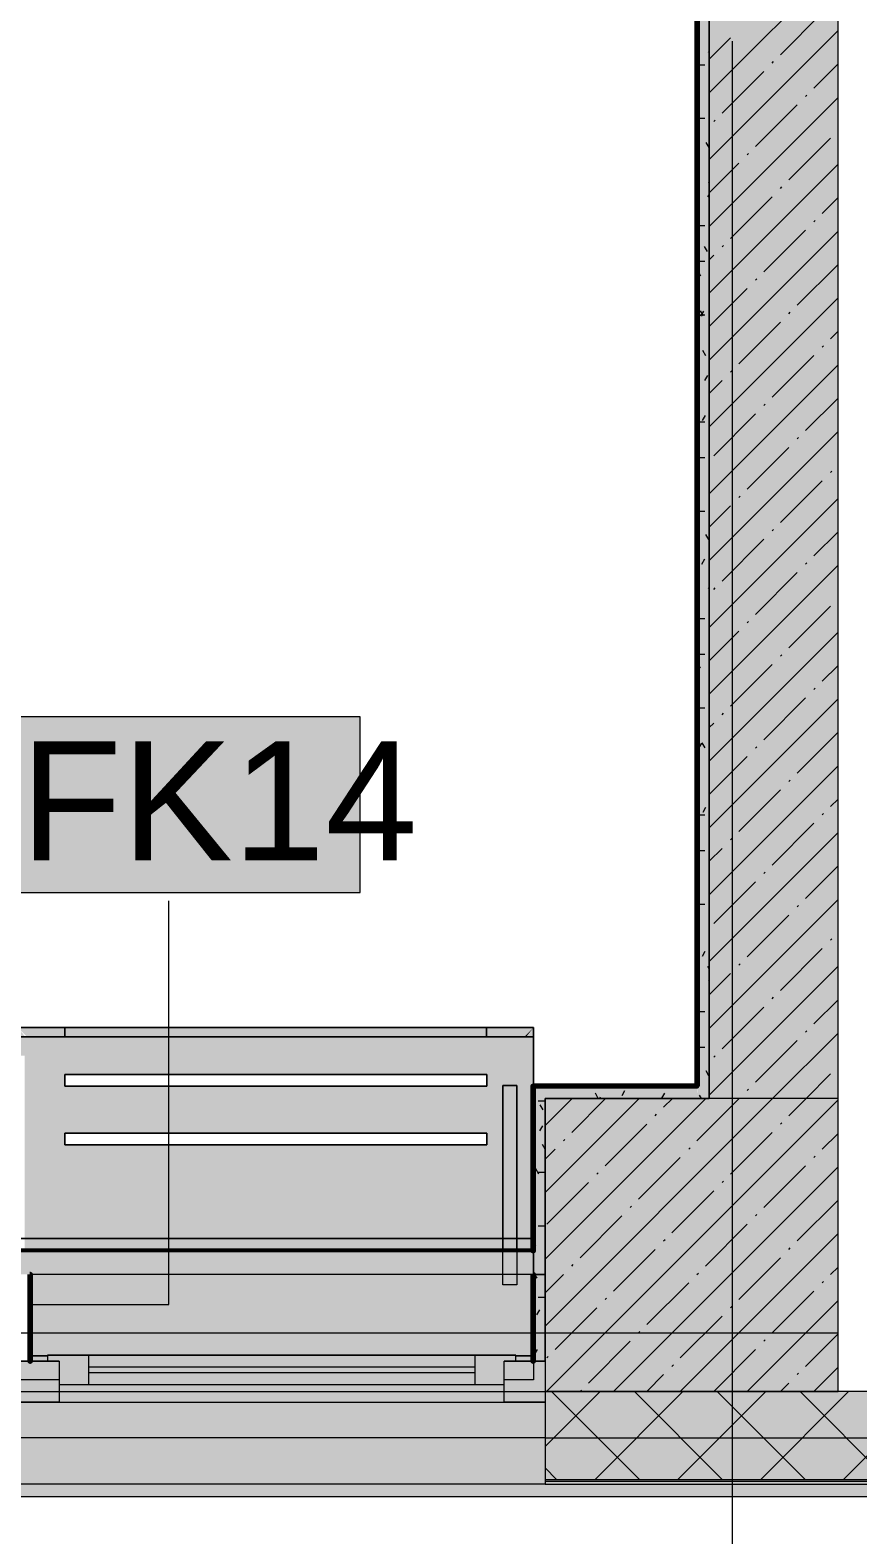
# Model space of a CAD drawing. Header units: millimetres. Extents: x -3817 to 677485, y -22715 to 103890.
# Drawn here: x 37354 to 38767, y 1567 to 4134 of the extents above; entities that cross this region are included whole.
import ezdxf

# ---------------------------------------------------------------- set-up
doc = ezdxf.new("R2010")
doc.units = ezdxf.units.MM
doc.layers.add('PDF _Геометрия', color=7, linetype='Continuous', true_color=0x1d1d1d)
doc.layers.add('PDF _Сплошная заливка', color=7, linetype='Continuous', true_color=0xffffff)
doc.layers.add('PDF _Текст', color=7, linetype='Continuous')
doc.styles.add('PDF GOST-Common', font='arial.ttf')

msp = doc.modelspace()

# ---------------------------------------------------------------- hatches: boundary and pattern name
at = {"layer": 'PDF _Сплошная заливка', "transparency": 33554559}
for points in [[(38594.1, 2311.3), (38733.3, 2311.3), (38733.3, 9311.4), (38513.3, 9311.4), (38513.3, 2311.3)], [(38233.3, 2311.3), (38493.3, 2311.3), (38492.3, 2331.3), (38213.3, 2331.3), (38213.3, 2311.3)], [(38163.3, 1811.3), (38233.3, 1811.3), (38233.3, 1863.3), (38213.3, 1863.3), (38213.3, 1831.3), (38163.3, 1831.3), (38163.3, 1823.3), (37403.3, 1823.3), (37403.3, 1831.3), (37333.3, 1831.3), (37333.3, 1811.3), (37403.3, 1811.3)], [(37403.3, 1823.3), (38163.3, 1823.3), (38163.3, 1863.3), (38183.3, 1863.3), (38183.3, 1873.3), (37383.3, 1872.3), (37383.3, 1863.3), (37403.3, 1863.3), (37403.3, 1831.3)], [(37333.3, 1653.3), (38233.3, 1653.3), (38233.3, 1811.3), (37333.3, 1811.3), (37333.3, 1658.3)], [(16753.3, 1631.4), (39003.3, 1631.4), (39003.3, 1653.3), (133.3, 1653.3), (133.3, 1631.4), (16175.8, 1631.4)]]:
    msp.add_hatch(color=256, dxfattribs=at).paths.add_polyline_path(points)
at = {"layer": 'PDF _Сплошная заливка', "true_color": 0xf4f2ee, "transparency": 33554559}
h = msp.add_hatch(color=7, dxfattribs=at)
h.paths.add_polyline_path([(37413, 2416.3), (37413.3, 2416.3), (37413, 2432.3), (37333.3, 2432), (37349, 2416.3)], flags=0)
h.paths.add_polyline_path([(37340.1, 2416.3), (37345.8, 2416.3), (37333.3, 2431.7), (37333.3, 2416.3)], flags=0)
h.paths.add_polyline_path([(38197.3, 2416.3), (38213.3, 2432.3), (38132.9, 2432.3), (38133.5, 2416.3)], flags=0)
h.paths.add_polyline_path([(38213.3, 2416.3), (38213.3, 2432.3), (38200.5, 2416.3), (38206.2, 2416.3)], flags=0)
at = {"layer": 'PDF _Сплошная заливка', "true_color": 0xeae6de, "transparency": 33554559}
h = msp.add_hatch(color=254, dxfattribs=at)
h.paths.add_polyline_path([(38212.3, 2072.3), (38213.3, 2416.3), (37333.3, 2416.3), (37333.3, 2384.3), (37344.8, 2384.3), (37344.8, 2072.3), (38160.8, 2072.3), (38160.8, 2333.3), (38184.8, 2331.3), (38184.8, 2072.3)], flags=0)
h.paths.add_polyline_path([(38133.5, 2232.3), (37413, 2232.3), (37413, 2252.3), (38133.5, 2252.3)], flags=0)
h.paths.add_polyline_path([(37413, 2332.3), (37413, 2352.3), (38133.5, 2352.3), (38133.5, 2332.3), (37448.6, 2332.3)], flags=0)
at = {"layer": 'PDF _Сплошная заливка', "true_color": 0xf9f8f6, "transparency": 33554559}
msp.add_hatch(color=7, dxfattribs=at).paths.add_polyline_path([(37914.7, 2416.3), (38132.9, 2416.3), (38132.9, 2432.3), (37413.3, 2432.3), (37413.3, 2416.3), (37486, 2416.3)])
at = {"layer": 'PDF _Сплошная заливка', "true_color": 0xf4f2ee, "transparency": 33554559}
msp.add_hatch(color=7, dxfattribs=at).paths.add_polyline_path([(38160.8, 2052.3), (38184.8, 2052.3), (38184.8, 2333.3), (38160.8, 2332.3), (38160.8, 2072.3)])
at = {"layer": 'PDF _Сплошная заливка', "true_color": 0xeae6de, "transparency": 33554559}
h = msp.add_hatch(color=254, dxfattribs=at)
h.paths.add_polyline_path([(37354.3, 1872.3), (38212.3, 1873.3), (38212.3, 2051.3), (37333.3, 2051.3), (37333.3, 2011.3), (37354.3, 2011.3), (37354.3, 1873.3)], flags=0)
h.paths.add_polyline_path([(37914.7, 2052.3), (38160.8, 2052.3), (38160.8, 2072.3), (37344.8, 2072.3), (37344.8, 2052.3), (37413, 2052.3)], flags=0)
h.paths.add_polyline_path([(38212.3, 2052.3), (38211.7, 2072.3), (38184.8, 2072.3), (38184.8, 2052.3), (38212.2, 2052.3)], flags=0)
at = {"layer": 'PDF _Сплошная заливка', "transparency": 33554559}
h = msp.add_hatch(color=256, dxfattribs=at)
h.paths.add_polyline_path([(25678.3, 1831.3), (25678.3, 1863.3), (25657.3, 1863.3), (25657.3, 1872.3), (25628.3, 1872.3), (25628.3, 1863.3), (25608.3, 1863.3), (25608.3, 1831.3), (25658.3, 1831.3)], flags=0)
h.paths.add_polyline_path([(23708.3, 1831.3), (23778.3, 1831.3), (23778.3, 1863.3), (23758.3, 1863.3), (23758.3, 1872.3), (23728.3, 1872.3), (23728.3, 1863.3), (23708.3, 1863.3)], flags=0)
h.paths.add_polyline_path([(22948.3, 1831.3), (22948.3, 1863.3), (22928.3, 1863.3), (22928.3, 1872.3), (22899.3, 1872.3), (22897.5, 1863.3), (22878.3, 1863.3), (22878.3, 1831.3), (22928.3, 1831.3)], flags=0)
h.paths.add_polyline_path([(38213.3, 1831.3), (38212.3, 1872.3), (38183.3, 1872.3), (38183.3, 1863.3), (38163.3, 1863.3), (38163.3, 1831.3)], flags=0)
h.paths.add_polyline_path([(37403.3, 1831.3), (37403.3, 1863.3), (37383.3, 1863.3), (37383.3, 1872.3), (37354.3, 1872.3), (37353.3, 1863.3), (37333.3, 1863.3), (37333.3, 1831.3)], flags=0)
h.paths.add_polyline_path([(26653.3, 1831.3), (26723.3, 1831.3), (26723.3, 1863.3), (26703.3, 1863.3), (26703.3, 1872.3), (26674.3, 1872.3), (26673, 1863.3), (26653.3, 1863.3)], flags=0)
h.paths.add_polyline_path([(27532.3, 1831.3), (27553.3, 1831.3), (27553, 1863.3), (27532.3, 1863.3), (27532.3, 1872.3), (27503.3, 1872.3), (27503.3, 1863.3), (27483.3, 1863.3), (27483.3, 1831.3), (27503.3, 1831.3)], flags=0)
h.paths.add_polyline_path([(36163.3, 1831.3), (36192.3, 1831.3), (36192.3, 1872.4), (36163.3, 1870.4), (36163.3, 1863.3), (36143.3, 1863.3), (36143.3, 1831.3)], flags=0)
h.paths.add_polyline_path([(21803.3, 1831.3), (21853.3, 1831.3), (21853.3, 1863.3), (21832.3, 1863.3), (21832.3, 1872.3), (21803.3, 1872.3), (21803.3, 1863.3), (21783.3, 1863.3), (21783.3, 1831.3)], flags=0)
h.paths.add_polyline_path([(35013.3, 1831.3), (35013.3, 1863.3), (34993.3, 1863.3), (34993.3, 1872.4), (34963.3, 1872.4), (34963.3, 1863.3), (34943.3, 1863.3), (34943.3, 1831.3), (34993.3, 1831.3)], flags=0)
h.paths.add_polyline_path([(21023.3, 1831.3), (21023.3, 1863.3), (21003.3, 1863.3), (21003.3, 1872.3), (20974.3, 1872.3), (20973.3, 1863.3), (20953.3, 1863.3), (20953.5, 1831.3), (21003.3, 1831.3)], flags=0)
h.paths.add_polyline_path([(34183.3, 1831.3), (34183.3, 1863.3), (34163.3, 1863.3), (34163.3, 1872.4), (34134.3, 1872.4), (34134.3, 1831.3), (34163.3, 1831.3)], flags=0)
h.paths.add_polyline_path([(18333.3, 1851.3), (18333.3, 1831.3), (18403.3, 1831.3), (18403.3, 1852.9)], flags=0)
h.paths.add_polyline_path([(19553.3, 1831.3), (19603.3, 1831.3), (19603.3, 1863.3), (19582.3, 1863.3), (19582.3, 2016.3), (17524.3, 2016.3), (17523.3, 1863.3), (17503.3, 1863.3), (17503.3, 1831.3), (17573.3, 1833), (17573.3, 1863.3), (17553.3, 1863.3), (17553.3, 1873.3), (18353.3, 1873.3), (18353.3, 1863.3), (18333.3, 1863.3), (18333.3, 1851.3), (18403.3, 1852.9), (18403.3, 1863.3), (18383.3, 1863.3), (18383.3, 1873.3), (19553.3, 1873.3), (19553.3, 1863.3), (19533.3, 1863.3), (19533.3, 1831.3)], flags=0)
h.paths.add_polyline_path([(29453, 1831.3), (29453, 1863.3), (29432, 1863.3), (29432, 1872.3), (29403, 1872.3), (29403, 1863.3), (29383, 1863.3), (29383, 1831.3), (29433, 1831.3)], flags=0)
h.paths.add_polyline_path([(28574, 1831.3), (28623, 1831.3), (28623, 1863.3), (28603, 1863.3), (28603, 1872.3), (28574, 1872.3), (28573, 1863.3), (28553, 1863.3), (28553.2, 1831.3), (28573, 1831.3)], flags=0)
h.paths.add_polyline_path([(33203.3, 1831.3), (33253.3, 1831.3), (33253.3, 1863.3), (33232.3, 1863.3), (33232.3, 1872.3), (33203.3, 1872.3), (33203.3, 1863.3), (33183.3, 1863.3), (33183.3, 1831.3)], flags=0)
h.paths.add_polyline_path([(30453.3, 1831.3), (30523.3, 1831.3), (30523.3, 1863.3), (30503.3, 1863.3), (30503.3, 1872.3), (30474.3, 1872.3), (30473.3, 1863.3), (30453.3, 1863.3)], flags=0)
h.paths.add_polyline_path([(31353.3, 1831.3), (31353.3, 1863.3), (31333.3, 1863.3), (31333.3, 1872.3), (31303.3, 1872.3), (31303.3, 1863.3), (31283.3, 1863.3), (31283.3, 1831.3), (31333.3, 1831.3)], flags=0)
h.paths.add_polyline_path([(16753.3, 1831.3), (16753.3, 1863.3), (16732.3, 1863.3), (16733.3, 2011.3), (16753.3, 2011.3), (16753.3, 2016.3), (16020.3, 2016.3), (15853.3, 2051.3), (15853.3, 2011.3), (15874.3, 2011.3), (15873.3, 1863.3), (15853.3, 1863.3), (15853.3, 1831.3), (15923.3, 1831.3), (15923.3, 1863.3), (15903.3, 1863.3), (15903.3, 1873.3), (16703.3, 1873.3), (16703.3, 1863.3), (16683.3, 1863.3), (16683.3, 1831.3)], flags=0)
h.paths.add_polyline_path([(13003.3, 1831.3), (13073.3, 1831.3), (13073.3, 1863.3), (13053.3, 1863.3), (13053.3, 1873.3), (13853.3, 1873.3), (13853.3, 1863.3), (13833.3, 1863.3), (13833.3, 1831.3), (13903.3, 1831.3), (13903.3, 1863.3), (13883.3, 1863.3), (13883.3, 1873.3), (15053.3, 1873.3), (15053.3, 1863.3), (15033.3, 1863.3), (15033.3, 1831.3), (15103.3, 1831.3), (15103.3, 1863.3), (15082.3, 1863.3), (15082.3, 2051.2), (14752.4, 2016.3), (13024.1, 2016.3), (13023.3, 1863.3), (13006.2, 1863.3)], flags=0)
h.paths.add_polyline_path([(12253.3, 1831.3), (12253.3, 1863.3), (12232.3, 1863.3), (12233.3, 2011.3), (12403.3, 2011.3), (12403.3, 2051.3), (12383.3, 2051.3), (12383.3, 2016.3), (10528, 2016.3), (10173.3, 2051.3), (10173.3, 1863.3), (10153.3, 1863.3), (10153.3, 1831.3), (10223.3, 1831.3), (10223.3, 1863.3), (10203.3, 1863.3), (10203.3, 1873.3), (11003.3, 1873.3), (11003.3, 1863.3), (10983.3, 1863.3), (10983.3, 1831.3), (11053.3, 1831.3), (11053.3, 1863.3), (11033.3, 1863.3), (11033.3, 1873.3), (12203.3, 1873.3), (12203.3, 1863.3), (12183.3, 1863.3), (12183.3, 1831.3)], flags=0)
h.paths.add_polyline_path([(9403, 1831.3), (9403, 1863.3), (9382, 1863.3), (9383, 2011.3), (9582, 2012.3), (9582, 2016.3), (8523, 2016.3), (8523, 2051.3), (8503.3, 2051.3), (8503.3, 2011.3), (8524, 2011.3), (8523, 1863.3), (8503.3, 1863.3), (8503.3, 1831.3), (8573, 1831.3), (8573, 1863.3), (8553, 1863.3), (8553, 1873.3), (9353, 1873.3), (9353, 1863.3), (9333, 1863.3), (9333, 1831.3), (9383, 1831.3)], flags=0)
h.paths.add_polyline_path([(4803.3, 1831.3), (4873.3, 1831.3), (4873.3, 1863.3), (4853.3, 1863.3), (4853.3, 1873.3), (7023.3, 1873.3), (7023.3, 1863.3), (7003.3, 1863.3), (7003.3, 1831.3), (7073.3, 1831.3), (7073.3, 1863.3), (7052.3, 1863.3), (7052.3, 2016.3), (3994.3, 2016.3), (3993.3, 1851.3), (3973.3, 1851.3), (3973.3, 1831.3), (4043.3, 1831.3), (4043.3, 1863.3), (4023.3, 1863.3), (4023.3, 1873.3), (4823.3, 1873.3), (4823.3, 1863.3), (4803.3, 1863.3)], flags=0)
h.paths.add_polyline_path([(26653.3, 2011.3), (26671.8, 2011.3), (26671.8, 2051.3), (26653.3, 2050.9)], flags=0)
h.paths.add_polyline_path([(26403.3, 2011.3), (26596.8, 2011.3), (26596.8, 2051.3), (26403.3, 2051.3), (26403.3, 2044.9)], flags=0)
h.paths.add_polyline_path([(30053, 2011.3), (30398.3, 2011.3), (30398.3, 2051.3), (30053, 2051.3)], flags=0)
h.paths.add_polyline_path([(27553, 2011.3), (27553.2, 2011.3), (27553, 2034.6)], flags=0)
h.paths.add_polyline_path([(29433, 2011.3), (29453, 2011.3), (29453, 2051.3), (29433, 2051.3)], flags=0)
h.paths.add_polyline_path([(25678.3, 2011.3), (25678.3, 2051.3), (25657.5, 2051.3), (25658.3, 2011.3)], flags=0)
h.paths.add_polyline_path([(33853.3, 2011.3), (34059.3, 2011.3), (34059.3, 2051.3), (33853.3, 2051.3)], flags=0)
h.paths.add_polyline_path([(36211.9, 2011.3), (36213.3, 2011.3), (36211.9, 2051.3)], flags=0)
h.paths.add_polyline_path([(15496.5, 2011.3), (15778.3, 2011.3), (15778.3, 2051.3), (15178.3, 2051.3), (15178.3, 2011.3), (15430.5, 2011.3)], flags=0)
h.paths.add_polyline_path([(22897.5, 2011.3), (22897.5, 2051.3), (22878.3, 2051.3), (22878.3, 2011.3)], flags=0)
h.paths.add_polyline_path([(22753.3, 2011.3), (22823.3, 2011.3), (22823.3, 2051.3), (22753.3, 2051.3)], flags=0)
h.paths.add_polyline_path([(22153.3, 2011.3), (22153.3, 2051.3), (21928.3, 2051.3), (21928.3, 2011.3)], flags=0)
h.paths.add_polyline_path([(10061.7, 2011.3), (10078.3, 2011.3), (10078.3, 2051.3), (9678, 2051.3), (9678, 2011.3), (9869.6, 2011.3)], flags=0)
h.paths.add_polyline_path([(26672.8, 2011.3), (26673, 2011.3), (26672.8, 2051.3)], flags=0)
h.paths.add_polyline_path([(16903.3, 2011.3), (16903.3, 2051.3), (16828.3, 2051.3), (16828.3, 2011.3), (16855.1, 2011.3)], flags=0)
h.paths.add_polyline_path([(30473.3, 2011.3), (30473.3, 2051.3), (30453.3, 2051.3), (30453.3, 2011.3)], flags=0)
h.paths.add_polyline_path([(33253.3, 2011.3), (33253.3, 2051.3), (33233.3, 2051.3), (33233.3, 2011.3)], flags=0)
h.paths.add_polyline_path([(7903.3, 2011.3), (7903.3, 2051.3), (7148.3, 2051.3), (7148.3, 2011.3), (7224.2, 2011.3)], flags=0)
h = msp.add_hatch(color=256, dxfattribs=at)
h.paths.add_polyline_path([(30453.3, 1661.3), (30453.3, 1811.3), (29453, 1811.3), (29453, 1661.3)], flags=0)
h.paths.add_polyline_path([(36213.3, 1661.3), (37333.3, 1661.3), (37333.3, 1811.3), (36213.3, 1811.3), (36213.3, 1721.1)], flags=0)
h.paths.add_polyline_path([(38233.3, 1661.3), (39003.3, 1661.3), (39003.3, 1811.3), (38233.3, 1811.3), (38233.3, 1726.1)], flags=0)
h.paths.add_polyline_path([(25686.6, 1661.3), (26653.3, 1661.3), (26653.3, 1811.3), (25678.3, 1811.3), (25678.3, 1661.3)], flags=0)
h.paths.add_polyline_path([(28553, 1661.3), (28553, 1811.3), (27553.3, 1811.3), (27553.3, 1661.3), (28404, 1661.3)], flags=0)
h.paths.add_polyline_path([(1230.3, 1661.3), (3973.3, 1661.3), (3973.3, 1811.3), (-16.7, 1811.3), (-16.7, 1661.3), (353.3, 1661.3)], flags=0)
h.paths.add_polyline_path([(12253.3, 1661.3), (13003.3, 1663.4), (13003.3, 1811.3), (12253.3, 1811.3), (12253.3, 1661.5)], flags=0)
h.paths.add_polyline_path([(15103.3, 1661.3), (15853.3, 1661.3), (15853.3, 1811.3), (15103.3, 1811.3), (15103.3, 1668.6)], flags=0)
h.paths.add_polyline_path([(16753.3, 1661.3), (17503.3, 1661.3), (17503.3, 1811.3), (16753.3, 1811.3), (16753.3, 1672.7)], flags=0)
h.paths.add_polyline_path([(19603.3, 1661.3), (20953.3, 1661.3), (20953.3, 1811.3), (19603.3, 1811.3), (19603.3, 1679.8)], flags=0)
h.paths.add_polyline_path([(33838.7, 1661.3), (34113.3, 1661.3), (34113.3, 1811.3), (33253.3, 1811.3), (33253.3, 1661.3)], flags=0)
h.paths.add_polyline_path([(21853.3, 1661.3), (22878.3, 1661.3), (22878.3, 1811.3), (21853.3, 1811.3), (21853.3, 1685.4)], flags=0)
h.paths.add_polyline_path([(9403, 1661.3), (10153.3, 1661.3), (10153.3, 1811.3), (9403, 1811.3), (9403, 1793.3)], flags=0)
h.paths.add_polyline_path([(8503, 1661.3), (8503, 1811.3), (7073.3, 1811.3), (7073.3, 1661.3), (7903.3, 1661.3)], flags=0)
h = msp.add_hatch(color=256, dxfattribs=at)
h.paths.add_polyline_path([(33838.7, 1653.3), (34113.3, 1653.3), (34113.3, 1658.3), (33253.3, 1658.3), (33253.3, 1653.3)], flags=0)
h.paths.add_polyline_path([(36213.3, 1653.3), (37333.3, 1653.3), (37333.3, 1658.3), (36213.3, 1658.3)], flags=0)
h.paths.add_polyline_path([(38233.3, 1653.3), (39003.3, 1653.3), (39003.3, 1658.3), (38233.3, 1658.3)], flags=0)
h.paths.add_polyline_path([(29453, 1653.3), (30453.3, 1653.3), (30453.3, 1658.3), (29453, 1658.3)], flags=0)
h.paths.add_polyline_path([(28404, 1653.3), (28553, 1653.3), (28553, 1658.3), (27553.3, 1658.3), (27553.3, 1653.3)], flags=0)
h.paths.add_polyline_path([(25686.6, 1653.3), (26653.3, 1653.3), (26653.3, 1658.3), (25678.3, 1658.3), (25678.3, 1653.3)], flags=0)
h.paths.add_polyline_path([(16753.3, 1653.3), (17503.3, 1653.3), (17503.3, 1658.3), (16753.3, 1658.3)], flags=0)
h.paths.add_polyline_path([(12253.3, 1653.3), (13003.3, 1653.3), (13003.3, 1658.3), (12253.3, 1658.3)], flags=0)
h.paths.add_polyline_path([(15103.3, 1653.3), (15853.3, 1653.3), (15853.3, 1658.3), (15103.3, 1658.3)], flags=0)
h.paths.add_polyline_path([(20953.3, 1653.3), (20953.3, 1658.3), (19603.3, 1658.3), (19603.3, 1653.3), (20251.9, 1653.3)], flags=0)
h.paths.add_polyline_path([(21853.3, 1653.3), (22878.3, 1653.3), (22878.3, 1658.3), (21853.3, 1658.3)], flags=0)
h.paths.add_polyline_path([(7903.3, 1653.3), (8503, 1653.3), (8503, 1658.3), (7073.3, 1658.3), (7073.3, 1653.3)], flags=0)
h.paths.add_polyline_path([(3973.3, 1653.3), (3973.3, 1658.3), (-24.7, 1658.3), (-24.7, 1653.3), (3753.3, 1653.3)], flags=0)
h.paths.add_polyline_path([(9403, 1653.3), (10153.3, 1653.3), (10153.3, 1658.3), (9403, 1658.3), (9403, 1654.4)], flags=0)
h = msp.add_hatch(color=256, dxfattribs=at)
h.paths.add_polyline_path([(36556.1, 1658.3), (37333.3, 1658.3), (37333.3, 1661.3), (36213.3, 1661.3), (36213.3, 1658.3)], flags=0)
h.paths.add_polyline_path([(25686.6, 1658.3), (26653.3, 1658.3), (26653.3, 1661.3), (25678.3, 1661.3), (25678.3, 1658.3)], flags=0)
h.paths.add_polyline_path([(39003.3, 1658.3), (39003.3, 1661.3), (38233.3, 1661.3), (38233.3, 1658.3)], flags=0)
h.paths.add_polyline_path([(15103.3, 1658.3), (15853.3, 1658.3), (15853.3, 1661.3), (15103.3, 1661.3)], flags=0)
h.paths.add_polyline_path([(16753.3, 1658.3), (17503.3, 1658.3), (17503.3, 1661.3), (16753.3, 1661.3)], flags=0)
h.paths.add_polyline_path([(33853, 1658.3), (34113.3, 1658.3), (34113.3, 1661.3), (33253.3, 1661.3), (33253.3, 1658.3), (33838.7, 1658.3)], flags=0)
h.paths.add_polyline_path([(7903.3, 1658.3), (8503, 1658.3), (8503, 1661.3), (7073.3, 1661.3), (7073.3, 1658.3)], flags=0)
h.paths.add_polyline_path([(21853.3, 1658.3), (22878.3, 1658.3), (22878.3, 1661.3), (21853.3, 1661.3)], flags=0)
h.paths.add_polyline_path([(29453, 1658.3), (30453.3, 1658.3), (30453.3, 1661.3), (29453, 1661.3)], flags=0)
h.paths.add_polyline_path([(20251.9, 1658.3), (20953.3, 1658.3), (20953.3, 1661.3), (19603.3, 1661.3), (19603.3, 1658.3)], flags=0)
h.paths.add_polyline_path([(27553.3, 1658.3), (28553, 1658.3), (28553, 1661.3), (27553.3, 1661.3)], flags=0)
h.paths.add_polyline_path([(12253.3, 1658.3), (13003.3, 1658.3), (13003.3, 1661.3), (12253.3, 1661.3)], flags=0)
h.paths.add_polyline_path([(-16.7, 1658.3), (3973.3, 1658.3), (3973.3, 1661.3), (-16.7, 1661.3), (-19.7, 1658.3)], flags=0)
h.paths.add_polyline_path([(9403, 1658.3), (10153.3, 1658.3), (10153.3, 1661.3), (9403, 1661.3)], flags=0)

# ---------------------------------------------------------------- linework, layer by layer
at = {"layer": 'PDF _Геометрия', "color": 9, "lineweight": 9, "true_color": 0xc0c0c0}
for points in [[(38733.3, 1921.3), (38733.3, 9311.4), (38513.3, 9311.4), (38513.3, 9061.3), (37533.3, 9061.3), (37533.3, 9611.4), (38233.3, 9611.4), (38233.3, 9811.3), (38733.2, 9811.3)], [(38213.3, 2331.3), (38213.3, 2311.3), (38213.3, 2011.3), (38233.3, 2011.3), (38233.3, 2311.3), (38493.3, 2311.3), (38513.3, 2311.3), (38513.3, 8961.4), (38513.3, 8981.4), (38513.3, 2311.3)], [(38493.3, 8961.4), (38493.3, 2332.3)], [(39273.4, 1631.4), (133.3, 1631.4), (-46.7, 1631.4), (-46.7, 5581.4), (-24.7, 5581.4)], [(36213.3, 1661.3), (36213.3, 1811.3), (36213.3, 1653.3), (37333.3, 1653.3), (37333.3, 1811.3), (38233.3, 1811.3), (38233.3, 1653.3), (37333.3, 1653.3), (37333.3, 1811.3), (37333.3, 2011.3), (37333.3, 2051.3)], [(38213.3, 1863.3), (38213.3, 1831.3), (38163.3, 1831.3)], [(66403.3, 1863.3), (66403.3, 1811.3), (66403.3, 1653.3), (67303.3, 1653.3), (67303.3, 1811.3), (67303.3, 1653.3), (70903.3, 1653.3), (70903.3, 1811.3), (70903.3, 1653.3), (71803.3, 1653.3), (71803.3, 1811.3), (71803.3, 1653.3), (72523.3, 1653.3), (72523.3, 1811.3), (72523.3, 1631.4), (38518.4, 1631.4)], [(37403.3, 1831.3), (37333.3, 1831.3)], [(39003.3, 1811.3), (38233.3, 1811.3), (38233.3, 1653.3), (39003.3, 1653.3)]]:
    msp.add_lwpolyline(points, dxfattribs=at)
at = {"layer": 'PDF _Геометрия', "color": 231, "lineweight": 70, "true_color": 0xff80c0}
for points in [[(38011.1, 8960.3), (38492.3, 8960.3), (38492.3, 2332.3), (38213.3, 2332.3), (38212.3, 2332.3), (38212.3, 2051.3), (38213.3, 2051.3), (38213.3, 2331.3)], [(38493.3, 2332.3), (38493.3, 8961.4)]]:
    msp.add_lwpolyline(points, dxfattribs=at)
at = {"layer": 'PDF _Геометрия', "lineweight": 9}
for points in [[(38513.3, 4027.7), (38733.3, 4247.7)], [(38635.1, 4092.5), (38706.4, 4163.8)], [(38513.3, 3913.7), (38733.3, 4133.7)], [(38513.3, 4084.8), (38549.6, 4121.1)], [(38535.3, 3992.7), (38606.6, 4064)], [(38620.8, 4078.3), (38623.2, 4080.7)], [(38692.1, 4035.5), (38733.3, 4076.7)], [(38513.3, 3799.6), (38733.3, 4019.6)], [(38592.3, 3935.7), (38663.6, 4007)], [(38677.9, 4021.3), (38680.2, 4023.6)], [(38521, 3978.5), (38523.4, 3980.9)], [(38649.3, 3878.7), (38720.6, 3950)], [(38513.3, 3856.7), (38563.8, 3907.2)], [(38513.3, 3685.6), (38733.3, 3905.6)], [(38578.1, 3921.5), (38580.4, 3923.8)], [(38635.1, 3864.4), (38637.5, 3866.8)], [(38549.6, 3778.9), (38620.8, 3850.2)], [(38706.4, 3821.7), (38733.3, 3848.6)], [(38692.1, 3807.4), (38694.5, 3809.8)], [(38513.3, 3571.5), (38733.3, 3791.5)], [(38606.6, 3721.9), (38677.9, 3793.2)], [(38513.3, 3742.6), (38521, 3750.4)], [(38535.3, 3764.7), (38537.7, 3767)], [(38663.6, 3664.9), (38733.3, 3734.5)], [(38592.3, 3707.6), (38594.7, 3710)], [(38513.3, 3628.6), (38578.1, 3693.4)], [(38513.3, 3457.5), (38733.3, 3677.5)], [(38649.3, 3650.6), (38651.7, 3653)], [(38563.8, 3565.1), (38635.1, 3636.3)], [(38706.4, 3593.6), (38708.7, 3595.9)], [(38720.6, 3607.8), (38733.3, 3620.5)], [(38620.8, 3508), (38692.1, 3579.3)], [(38513.3, 3343.4), (38733.3, 3563.4)], [(38549.6, 3550.8), (38551.9, 3553.2)], [(38513.3, 3514.5), (38535.3, 3536.6)], [(38606.6, 3493.8), (38609, 3496.2)], [(38677.9, 3451), (38733.3, 3506.4)], [(38521, 3408.2), (38592.3, 3479.5)], [(38513.3, 3229.4), (38733.3, 3449.4)], [(38578.1, 3351.2), (38649.3, 3422.5)], [(38663.6, 3436.8), (38666, 3439.1)], [(38635.1, 3294.2), (38706.4, 3365.5)], [(38720.6, 3379.7), (38723, 3382.1)], [(38563.8, 3337), (38566.2, 3339.3)], [(38513.3, 3115.3), (38733.3, 3335.3)], [(38513.3, 3286.4), (38549.6, 3322.7)], [(38535.3, 3194.4), (38606.6, 3265.7)], [(38620.8, 3279.9), (38623.2, 3282.3)], [(38692.1, 3237.2), (38733.3, 3278.3)], [(38513.3, 3001.3), (38733.3, 3221.3)], [(38677.9, 3222.9), (38680.2, 3225.3)], [(38592.3, 3137.4), (38663.6, 3208.7)], [(38521, 3180.1), (38523.4, 3182.5)], [(38649.3, 3080.4), (38720.6, 3151.6)], [(38513.3, 3058.3), (38563.8, 3108.9)], [(38513.3, 2887.2), (38733.3, 3107.2)], [(38578.1, 3123.1), (38580.4, 3125.5)], [(38635.1, 3066.1), (38637.5, 3068.5)], [(38549.6, 2980.6), (38620.8, 3051.8)], [(38706.4, 3023.3), (38733.3, 3050.2)], [(38692.1, 3009.1), (38694.5, 3011.4)], [(38513.3, 2773.2), (38733.3, 2993.2)], [(38606.6, 2923.5), (38677.9, 2994.8)], [(38535.3, 2966.3), (38537.7, 2968.7)], [(38513.3, 2944.3), (38521, 2952)], [(38663.6, 2866.5), (38733.3, 2936.2)], [(38592.3, 2909.3), (38594.7, 2911.7)], [(38513.3, 2830.2), (38578.1, 2895)], [(38513.3, 2659.1), (38733.3, 2879.1)], [(38649.3, 2852.3), (38651.7, 2854.6)], [(38563.8, 2766.7), (38635.1, 2838)], [(38720.6, 2809.5), (38733.3, 2822.1)], [(38620.8, 2709.7), (38692.1, 2781)], [(38706.4, 2795.2), (38708.7, 2797.6)], [(38513.3, 2545.1), (38733.3, 2765.1)], [(38549.6, 2752.5), (38551.9, 2754.8)], [(38513.3, 2716.2), (38535.3, 2738.2)], [(38606.6, 2695.4), (38609, 2697.8)], [(38677.9, 2652.7), (38733.3, 2708.1)], [(38521, 2609.9), (38592.3, 2681.2)], [(38513.3, 2431), (38733.3, 2651)], [(38578.1, 2552.9), (38649.3, 2624.2)], [(38663.6, 2638.4), (38666, 2640.8)], [(38720.6, 2581.4), (38723, 2583.8)], [(38635.1, 2495.9), (38706.4, 2567.1)], [(38513.3, 2317), (38733.3, 2537)], [(38513.3, 2488.1), (38549.6, 2524.4)], [(38563.8, 2538.6), (38566.2, 2541)], [(38535.3, 2396.1), (38606.6, 2467.3)], [(38620.8, 2481.6), (38623.2, 2484)], [(38692.1, 2438.8), (38733.3, 2480)], [(38233.3, 1922.9), (38621.7, 2311.3), (38733.3, 2422.9)], [(38677.9, 2424.6), (38680.2, 2426.9)], [(38592.3, 2339), (38663.6, 2410.3)], [(38521, 2381.8), (38523.4, 2384.2)], [(38649.3, 2282), (38678.7, 2311.3), (38720.6, 2353.3)], [(38233.3, 2265.1), (38279.5, 2311.3)], [(38233.3, 2151), (38393.6, 2311.3)], [(38233.3, 2037), (38507.6, 2311.3)], [(38278.7, 2253.5), (38336.5, 2311.3)], [(38435.5, 2296.3), (38450.6, 2311.3)], [(38578.1, 2324.8), (38580.4, 2327.1)], [(38235.7, 1811.3), (38733.3, 2308.9)], [(38492.5, 2239.2), (38563.8, 2310.5)], [(38335.7, 2196.5), (38407, 2267.8)], [(38421.3, 2282), (38423.6, 2284.4)], [(38635.1, 2267.8), (38637.5, 2270.1)], [(38264.4, 2239.2), (38266.8, 2241.6)], [(38549.6, 2182.2), (38620.8, 2253.5)], [(38706.4, 2225), (38733.3, 2251.9)], [(38233.3, 2208.1), (38250.2, 2225)], [(38392.7, 2139.4), (38464, 2210.7)], [(38478.3, 2225), (38480.6, 2227.4)], [(38692.1, 2210.7), (38694.5, 2213.1)], [(38321.5, 2182.2), (38323.8, 2184.6)], [(38349.8, 1811.3), (38733.3, 2194.9)], [(38606.6, 2125.2), (38677.9, 2196.5)], [(38235.9, 2096.7), (38307.2, 2168)], [(38535.3, 2168), (38537.7, 2170.3)], [(38449.8, 2082.4), (38521, 2153.7)], [(38663.6, 2068.2), (38733.3, 2137.8)], [(38292.9, 2039.7), (38364.2, 2110.9)], [(38378.5, 2125.2), (38380.9, 2127.6)], [(38592.3, 2110.9), (38594.7, 2113.3)], [(38463.8, 1811.3), (38733.3, 2080.8)], [(38506.8, 2025.4), (38578.1, 2096.7)], [(38435.5, 2068.2), (38437.9, 2070.5)], [(38649.3, 2053.9), (38651.7, 2056.3)], [(38350, 1982.6), (38421.3, 2053.9)], [(38563.8, 1968.4), (38635.1, 2039.7)], [(38233.3, 1980), (38264.4, 2011.1)], [(38278.7, 2025.4), (38281.1, 2027.8)], [(38492.5, 2011.1), (38494.9, 2013.5)], [(38720.6, 2011.1), (38733.3, 2023.8)], [(38407, 1925.6), (38478.3, 1996.9)], [(38620.8, 1911.3), (38692.1, 1982.6)], [(38706.4, 1996.9), (38708.7, 1999.3)], [(38250.2, 1882.8), (38321.5, 1954.1)], [(38335.7, 1968.4), (38338.1, 1970.7)], [(38549.6, 1954.1), (38551.9, 1956.5)], [(38577.9, 1811.3), (38733.3, 1966.8)], [(38464, 1868.6), (38535.3, 1939.9)], [(38392.7, 1911.3), (38395.1, 1913.7)], [(38677.9, 1854.3), (38733.3, 1909.7)], [(38307.2, 1825.8), (38378.5, 1897.1)], [(38521, 1811.6), (38592.3, 1882.8)], [(38606.6, 1897.1), (38609, 1899.5)], [(38235.9, 1868.6), (38238.3, 1871)], [(38449.8, 1854.3), (38452.1, 1856.7)], [(38691.9, 1811.3), (38733.3, 1852.7)], [(38406.8, 1811.3), (38435.5, 1840.1)], [(38634.9, 1811.3), (38649.3, 1825.8)], [(38663.6, 1840.1), (38666, 1842.4)], [(38233.3, 1717.6), (38327, 1811.3)], [(38394.2, 1661.3), (38244.2, 1811.3)], [(38292.9, 1811.6), (38295.3, 1813.9)], [(38318.5, 1661.3), (38468.4, 1811.3)], [(38535.6, 1661.3), (38385.6, 1811.3)], [(38459.9, 1661.3), (38609.9, 1811.3)], [(38677, 1661.3), (38527, 1811.3)], [(38601.3, 1661.3), (38751.3, 1811.3)], [(38818.5, 1661.3), (38668.5, 1811.3)], [(38742.7, 1661.3), (38892.7, 1811.3)], [(38252.8, 1661.3), (38233.3, 1680.9)]]:
    msp.add_lwpolyline(points, dxfattribs=at)
at = {"layer": 'PDF _Геометрия', "color": 253, "lineweight": 9, "true_color": 0xaaaaaa}
for points in [[(38553.3, 5.1), (38553.3, 2505.1), (38553.3, 4115.8)], [(38553.3, 5.1), (38553.3, 2505.1), (38553.3, 4115.8)], [(34526.9, 1911.3), (36233.3, 1911.3), (38733.3, 1911.3)], [(37403.3, 1863.3), (37333.3, 1863.3)], [(37453.3, 1853.3), (38113.3, 1853.3)], [(38233.3, 1863.3), (38163.3, 1863.3)], [(38113.3, 1843.3), (37453.3, 1843.3)], [(37333.3, 1793.3), (38233.3, 1793.3)]]:
    msp.add_lwpolyline(points, dxfattribs=at)
at = {"layer": 'PDF _Геометрия', "color": 253, "lineweight": 9, "true_color": 0x9b9b9b}
for points in [[(38513.3, 4098.6), (38511.7, 4096)], [(38495.7, 4075.4), (38505.7, 4075.4)], [(38495.7, 3984), (38505.7, 3984)], [(38493.4, 3942.2), (38493.3, 3942)], [(38513.3, 3934.4), (38508.4, 3942.9)], [(38513.3, 3854.7), (38510.7, 3850.2)], [(38513.3, 3873.5), (38512.5, 3874.8)], [(38495.7, 3801.1), (38505.7, 3801.1)], [(38510.4, 3756.5), (38505.4, 3765.2)], [(38499.3, 3714.8), (38494.2, 3723.5)], [(38495.7, 3740.1), (38505.7, 3740.1)], [(38495.7, 3648.7), (38505.7, 3648.7)], [(38503.4, 3646.8), (38498.3, 3655.5)], [(38503.4, 3654.8), (38498.4, 3646.1)], [(38507.4, 3578.8), (38502.4, 3587.5)], [(38510.5, 3545.2), (38505.5, 3536.5)], [(38496.3, 3537.1), (38493.3, 3542.4)], [(38506.4, 3477.1), (38501.4, 3468.4)], [(38495.7, 3465.8), (38505.7, 3465.8)], [(38513.3, 3428), (38512.5, 3426.8)], [(38495.7, 3404.9), (38505.7, 3404.9)], [(38493.3, 3359.4), (38493.3, 3359.5)], [(38495.7, 3313.4), (38505.7, 3313.4)], [(38512.6, 3265), (38507.6, 3273.7)], [(38505.3, 3231.4), (38500.3, 3222.7)], [(38513.3, 3184.2), (38511.5, 3181.1)], [(38495.7, 3130.5), (38505.7, 3130.5)], [(38495.7, 3069.6), (38505.7, 3069.6)], [(38498.5, 3045.7), (38493.4, 3054.4)], [(38495.7, 2978.2), (38505.7, 2978.2)], [(38500.1, 2917.6), (38495.1, 2908.9)], [(38506.6, 2909.6), (38501.6, 2918.3)], [(38496.1, 2849.6), (38493.3, 2844.7)], [(38507.2, 2808), (38502.2, 2799.3)], [(38495.7, 2795.3), (38505.7, 2795.3)], [(38495.7, 2734.3), (38505.7, 2734.3)], [(38495.7, 2642.9), (38505.7, 2642.9)], [(38495, 2603.9), (38493.3, 2600.9)], [(38506.1, 2562.2), (38501.1, 2553.5)], [(38513.3, 2532.4), (38510.9, 2536.5)], [(38513.3, 2513.6), (38512.3, 2511.9)], [(38495.7, 2460), (38505.7, 2460)], [(38495.7, 2399), (38505.7, 2399)], [(38512.9, 2350.1), (38507.9, 2358.8)], [(38324, 2311.4), (38319, 2320.2)], [(38327.3, 2313.5), (38326.1, 2311.3)], [(38369, 2324.7), (38363.9, 2316)], [(38418.5, 2330.8), (38418.1, 2331.3)], [(38437, 2320.6), (38432, 2311.9)], [(38500.1, 2311.3), (38496.7, 2317.2)], [(38221.3, 2307.6), (38231.4, 2307.6)], [(38229.6, 2292.1), (38224.6, 2300.8)], [(38228.8, 2264.8), (38223.8, 2256.1)], [(38233.3, 2224.8), (38228.7, 2232.8)], [(38222.5, 2182.4), (38217.5, 2191.2)], [(38221.3, 2185.7), (38231.4, 2185.7)], [(38221.3, 2094.2), (38231.4, 2094.2)], [(38215.5, 2072.8), (38213.3, 2076.6)], [(38216.6, 2060.7), (38213.3, 2055)], [(38219.6, 2004.7), (38215.7, 2011.3), (38214.5, 2013.5)], [(38221.3, 1972.3), (38231.4, 1972.3)], [(38223.6, 1951), (38218.6, 1942.3)], [(38219.6, 1883), (38214.5, 1874.3)]]:
    msp.add_lwpolyline(points, dxfattribs=at)
at = {"layer": 'PDF _Геометрия', "color": 7, "lineweight": 9}
for points in [[(37917.3, 2962.8), (37264.2, 2962.8), (37264.2, 2662.8), (37917.3, 2662.8)], [(38733.3, 2311.3), (38233.3, 2311.3), (38233.3, 1811.3), (38733.3, 1811.3)]]:
    msp.add_lwpolyline(points, close=True, dxfattribs=at)
for points in [[(37354.4, 1960), (37590.8, 1960), (37590.8, 2648.9)], [(38493.3, 2331.3), (38213.3, 2331.3)], [(38233.3, 1732.3), (39003.3, 1732.3)], [(38233.3, 1661.3), (39003.3, 1661.3)], [(38233.3, 1658.3), (39003.3, 1658.3)]]:
    msp.add_lwpolyline(points, dxfattribs=at)
at = {"layer": 'PDF _Геометрия', "color": 8, "lineweight": 9, "true_color": 0x808080}
for points in [[(37333, 2072.3), (37333, 2432.3), (38213.3, 2432.3), (38213.3, 2332.3), (38213.3, 2432.3), (37333, 2432.3), (37333, 2072.3), (38212.3, 2072.3), (37333.3, 2072.3), (37333.3, 2052.3), (37333.3, 2072.3)], [(37333.3, 2432.3), (38213.3, 2432.3), (37333.3, 2432.3)], [(37413.3, 2432.3), (38132.9, 2432.3), (37413.3, 2432.3)], [(38213.3, 2011.3), (38213.3, 2051.3)]]:
    msp.add_lwpolyline(points, dxfattribs=at)
at = {"layer": 'PDF _Геометрия', "color": 253, "lineweight": 9, "true_color": 0xaba79f}
for points in [[(38213.3, 2416.3), (37333.3, 2416.3)], [(38184.8, 2333.3), (38160.8, 2333.3)]]:
    msp.add_lwpolyline(points, close=True, dxfattribs=at)
at = {"layer": 'PDF _Геометрия', "color": 254, "lineweight": 9, "true_color": 0xd5d3cf}
msp.add_lwpolyline([(37413.3, 2432.3), (37413.3, 2416.3), (37413.3, 2432.3)], dxfattribs=at)
at = {"layer": 'PDF _Геометрия', "color": 253, "lineweight": 9, "true_color": 0xaba79f}
for points in [[(38132.9, 2416.3), (37413.3, 2416.3), (38132.9, 2416.3)], [(38184.8, 2052.3), (38184.8, 2333.3), (38184.8, 1993.3), (38160.8, 1993.3), (38160.8, 2333.3), (38160.8, 2052.3)], [(37333.3, 2072.3), (38212.3, 2072.3), (37333, 2072.3)], [(38213.3, 2051.3), (38213.3, 2011.3)]]:
    msp.add_lwpolyline(points, dxfattribs=at)
at = {"layer": 'PDF _Геометрия', "color": 254, "lineweight": 9, "true_color": 0xd5d3cf}
msp.add_lwpolyline([(38132.9, 2432.3), (38132.9, 2416.3)], close=True, dxfattribs=at)
at = {"layer": 'PDF _Геометрия', "color": 8, "lineweight": 9, "true_color": 0x808080}
for points in [[(38213.3, 2432.3), (38213.3, 2416.3)], [(37413, 2332.3), (37413, 2352.3), (38133.5, 2352.3), (38133.5, 2332.3)], [(37413, 2332.3), (38133.5, 2332.3), (38133.5, 2352.3), (37413, 2352.3)], [(37413, 2232.3), (37413, 2252.3), (38133.5, 2252.3), (38133.5, 2232.3)], [(37413, 2232.3), (38133.5, 2232.3), (38133.5, 2252.3), (37413, 2252.3)], [(37383.3, 1872.3), (37354.3, 1872.3)], [(38212.3, 1872.3), (38183.3, 1872.3)]]:
    msp.add_lwpolyline(points, close=True, dxfattribs=at)
at = {"layer": 'PDF _Геометрия', "color": 231, "lineweight": 9, "true_color": 0xff80c0}
msp.add_lwpolyline([(38213.3, 2331.3), (38493.3, 2331.3), (38493.3, 2332.3)], dxfattribs=at)
at = {"layer": 'PDF _Геометрия', "color": 231, "lineweight": 53, "true_color": 0xeaa7bf}
msp.add_lwpolyline([(37333.3, 2052.3), (38212.3, 2052.3)], dxfattribs=at)
at = {"layer": 'PDF _Геометрия', "color": 9, "lineweight": 9, "true_color": 0xcbc7bf}
for points in [[(37333.3, 2011.3), (37333.3, 2051.3), (38213.3, 2051.3), (38213.3, 2011.3), (38213.3, 2051.3)], [(38212.3, 2011.3), (37354.3, 2011.3)]]:
    msp.add_lwpolyline(points, dxfattribs=at)
at = {"layer": 'PDF _Геометрия', "color": 7, "lineweight": 70, "true_color": 0xffd2ff}
for points in [[(37353.3, 2011.3), (37353.3, 1863.3), (37354.3, 1863.3), (37354.3, 2011.3)], [(38212.3, 2011.3), (38212.3, 1863.3), (38213.3, 1863.3), (38213.3, 2011.3)]]:
    msp.add_lwpolyline(points, close=True, dxfattribs=at)
at = {"layer": 'PDF _Геометрия', "color": 9, "lineweight": 9, "true_color": 0xc0c0c0}
msp.add_lwpolyline([(38213.3, 2011.3), (38213.3, 1863.3), (38233.3, 1863.3), (38233.3, 2011.3)], close=True, dxfattribs=at)
at = {"layer": 'PDF _Геометрия', "color": 253, "lineweight": 13, "true_color": 0xaaaaaa}
for points in [[(37333.3, 1793.3), (37333.3, 1863.3), (37403.3, 1863.3), (37403.3, 1793.3)], [(38183.3, 1873.3), (37383.3, 1873.3), (37383.3, 1863.3), (37403.3, 1863.3), (37403.3, 1823.3), (38163.3, 1823.3), (38163.3, 1863.3), (38183.3, 1863.3)], [(38163.3, 1793.3), (38163.3, 1863.3), (38233.3, 1863.3), (38233.3, 1793.3)]]:
    msp.add_lwpolyline(points, close=True, dxfattribs=at)
for points in [[(37383.3, 1873.3), (38183.3, 1873.3)], [(37453.3, 1873.3), (37453.3, 1823.3)], [(38113.3, 1873.3), (38113.3, 1823.3)]]:
    msp.add_lwpolyline(points, dxfattribs=at)
at = {"layer": 'PDF _Геометрия', "color": 116, "lineweight": 13, "true_color": 0x008040}
msp.add_lwpolyline([(38233.3, 1732.3), (37333.3, 1732.3)], dxfattribs=at)
at = {"layer": 'PDF _Сплошная заливка', "lineweight": 35, "transparency": 33554559}
for points in [[(38513.3, 2311.3), (38513.3, 8961.4), (38493.3, 2311.3), (38493.3, 8961.4)], [(38233.3, 2011.3), (38233.3, 2311.3), (38213.3, 2011.3), (38213.3, 2311.3)], [(38733.3, 1811.3), (38733.3, 2311.3), (38233.3, 1811.3), (38233.3, 2311.3)], [(38233.3, 1863.3), (38233.3, 2011.3), (38213.3, 1863.3), (38213.3, 2011.3)]]:
    msp.add_solid(points, dxfattribs=at)
at = {"layer": 'PDF _Сплошная заливка', "lineweight": 9, "transparency": 33554559}
msp.add_solid([(37917.3, 2962.8), (37264.2, 2962.8), (37917.3, 2662.8), (37264.2, 2662.8)], dxfattribs=at)
at = {"layer": 'PDF _Сплошная заливка', "color": 254, "lineweight": 35, "true_color": 0xeae6de, "transparency": 33554559}
msp.add_solid([(38197.3, 2416.3), (38200.5, 2416.3), (38213.3, 2432.3)], dxfattribs=at)
at = {"layer": 'PDF _Сплошная заливка', "color": 254, "lineweight": 35, "true_color": 0xffb9dc, "transparency": 33554559}
msp.add_solid([(38212.3, 2051.3), (38213.3, 2052.3), (38212.3, 2052.3)], dxfattribs=at)
at = {"layer": 'PDF _Сплошная заливка', "color": 7, "lineweight": 35, "true_color": 0xffd2ff, "transparency": 33554559}
msp.add_solid([(38212.3, 1863.3), (38213.3, 1863.3), (38212.3, 1872.3)], dxfattribs=at)

# ---------------------------------------------------------------- texts
at = {"layer": 'PDF _Текст', "insert": (37337.1, 2819.4), "char_height": 203.2, "attachment_point": 4, "style": 'PDF GOST-Common'}
msp.add_mtext('FK14', dxfattribs=at)

doc.saveas('drawing.dxf')
